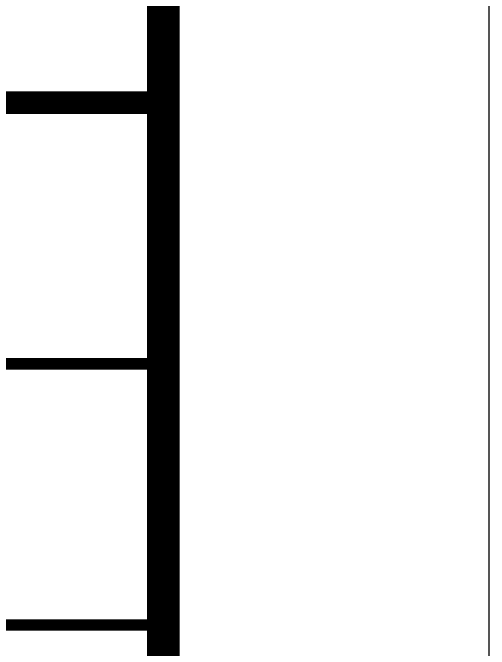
# Model space of a CAD drawing. Extents: x 491024 to 1725648, y 860327 to 1705161.
# Drawn here: x 848951 to 850413, y 1006044 to 1007995 of the extents above; entities that cross this region are included whole.
import ezdxf

# ---------------------------------------------------------------- set-up
doc = ezdxf.new("R2010")
doc.units = 0
doc.header["$LTSCALE"] = 1000
doc.header["$MEASUREMENT"] = 0
doc.layers.add('图框', color=140, linetype='Continuous')

# ---------------------------------------------------------------- blocks, each defined once
blk = doc.blocks.new('tq123')
at = {"layer": '图框'}
for points, const_width in [([(4.9, 13200.3), (-6995.1, 13200.3)], 70), ([(-6995.1, 13200.3), (4.9, 13200.3)], 70), ([(-6995.1, 12400.3), (4.9, 12400.3)], 35), ([(-6995.1, 11600.3), (4.9, 11600.3)], 35)]:
    blk.add_lwpolyline(points, dxfattribs=dict(at, const_width=const_width))

msp = doc.modelspace()

# ---------------------------------------------------------------- linework, layer by layer
at = {"layer": '图框'}
msp.add_lwpolyline([(745313, 993518.7), (850413, 993518.7), (850413, 1052918.7), (745313, 1052918.7)], close=True, dxfattribs=at)
at = {"layer": '图框', "const_width": 100}
msp.add_lwpolyline([(747813, 994518.7), (849413, 994518.7), (849413, 1051918.7), (747813, 1051918.7)], close=True, dxfattribs=at)

# ---------------------------------------------------------------- block references
msp.add_blockref('tq123', (849413, 994518.7))

doc.saveas('drawing.dxf')
